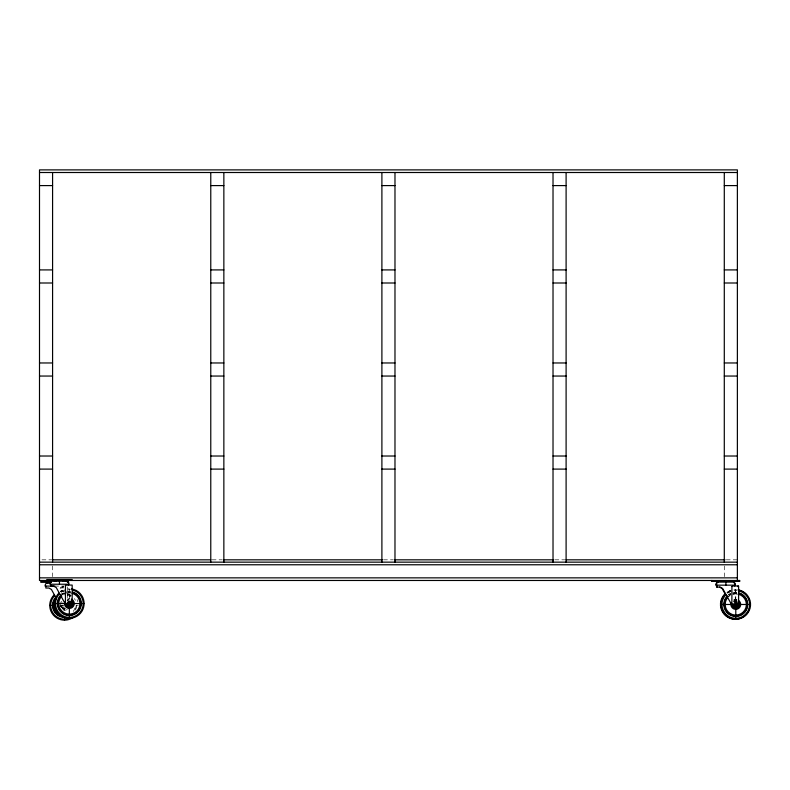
<?xml version="1.0" encoding="UTF-8"?>
<svg xmlns="http://www.w3.org/2000/svg" width="790" height="790" viewBox="0 0 790 790"><rect width="100%" height="100%" fill="white"/><g stroke="black" fill="none" stroke-linecap="round" stroke-linejoin="round"><path stroke-width="0.59" stroke-dasharray="3.95 2.96" d="M60.05 588.076L66.143 587.701M63.111 590.16L60.879 591.453A14.773 14.773 0 0 1 63.111 590.16L65.531 589.281M727.313 592.372L731.965 590.209A14.773 14.773 0 0 0 725.339 594.031M731.412 590.209L726.77 592.372A14.773 14.773 0 0 1 730.592 590.456M734.759 600.657L733.515 601.239A3.95 3.95 0 0 1 735.441 600.538L733.564 600.894A3.95 3.95 0 0 1 734.898 600.538L736.803 600.657A3.95 3.95 0 0 0 736.132 600.538M69.007 599.61L67.091 600.311A3.95 3.95 0 0 1 69.007 599.61L70.379 599.738A3.95 3.95 0 0 0 69.698 599.61M41.969 559.824L51.834 559.824M212.125 559.824L221.98 559.824M383.506 559.824L393.371 559.824M554.896 559.824L564.761 559.824M726.287 559.824L737.376 559.824M54.619 586.081L64.148 586.081A3.683 3.683 0 0 0 64.148 585.696M63.822 586.911L60.86 587.187L60.583 591.493M68.068 588.836L69.352 588.836L69.352 600.42M68.147 589.755L70.557 589.755M733.95 589.765L736.527 589.765M734.029 590.683L736.991 590.683M64.513 591.601L63.309 591.601A13.845 13.845 0 0 0 60.929 592.026M734.196 592.539L736.833 592.539M734.236 592.994L736.784 592.994M64.513 593.458L63.467 593.458A11.978 11.978 0 0 0 61.413 593.823M64.513 593.922L63.506 593.922A11.524 11.524 0 0 0 61.531 594.268M736.705 593.922L734.315 593.922A10.596 10.596 0 0 0 732.498 594.238M63.585 594.84L64.513 594.84M69.777 598.692L68.927 598.692A4.878 4.878 0 0 0 67.288 599.136M734.424 601.437A3.14 3.14 0 0 1 734.967 601.348L736.063 601.348A3.14 3.14 0 0 1 736.596 601.437M60.573 605.397L63.467 605.397M75.988 605.397L78.309 605.397M64.513 607.352L63.388 607.352L62.262 605.397M64.168 609.337A3.95 3.95 0 0 1 62.242 608.636L64.859 609.337A3.95 3.95 0 0 0 65.54 609.218M60.05 605.17L60.583 606.127L60.583 601.249M735.786 589.765L735.786 601.348M735.243 589.765L735.243 601.348M724.292 565.956L724.292 576.661M76.452 605.397L76.452 606.444A11.978 11.978 0 0 1 75.376 610.463M67.338 586.911L67.338 600.884M64.513 608.527L64.513 610.255M63.486 586.081L63.486 586.911M62.548 586.081L62.548 587.701M61.383 605.397L61.383 605.673A3.14 3.14 0 0 0 61.936 607.204M61.037 605.397L61.037 605.703A3.486 3.486 0 0 0 61.65 607.401M52.584 565.956L52.584 576.661M66.607 593.32A10.596 10.596 0 0 1 68.434 592.994L70.28 592.994A10.596 10.596 0 0 1 72.097 593.32M61.205 595.403A11.524 11.524 0 0 1 64.484 593.112M66.37 592.421A11.524 11.524 0 0 1 68.345 592.075L70.359 592.075A11.524 11.524 0 0 1 72.334 592.421M67.881 600.39A3.486 3.486 0 0 1 69.046 600.074L69.658 600.074A3.486 3.486 0 0 1 70.261 600.183M62.479 593.734A11.978 11.978 0 0 1 64.286 592.688M66.251 591.977A11.978 11.978 0 0 1 68.305 591.611L70.399 591.611A11.978 11.978 0 0 1 72.453 591.977M61.413 592.214A13.845 13.845 0 0 1 65.767 590.179M63.852 608.162A3.595 3.595 0 0 1 61.116 606.947M63.18 605.752A1.383 1.383 0 0 1 63.131 605.397M68.098 592.026A13.845 13.845 0 0 1 70.369 592.846M77.065 599.551A13.845 13.845 0 0 1 77.884 601.812M75.988 606.404A11.524 11.524 0 0 1 74.951 610.265M67.496 594.268A11.524 11.524 0 0 1 71.12 595.966M67.614 593.823A11.978 11.978 0 0 1 71.386 595.581M74.329 598.524A11.978 11.978 0 0 1 75.376 600.331M74.754 608.142A10.596 10.596 0 0 1 73.194 611.48M67.259 595.166A10.596 10.596 0 0 1 72.008 597.902M67.308 609.396A4.878 4.878 0 0 1 64.938 610.255L64.089 610.255A4.878 4.878 0 0 1 63.249 610.107M60.524 602.602A4.878 4.878 0 0 1 61.719 601.407M61.719 602.602A3.95 3.95 0 0 1 62.242 602.158M65.412 608.774A3.486 3.486 0 0 1 64.82 608.873L64.207 608.873A3.486 3.486 0 0 1 62.045 607.865M65.323 608.428A3.14 3.14 0 0 1 64.79 608.527L64.237 608.527A3.14 3.14 0 0 1 62.291 607.619M727.748 596.983A10.596 10.596 0 0 1 730.76 594.87M736.162 593.922A10.596 10.596 0 0 1 737.979 594.238M733.762 601.308A3.486 3.486 0 0 1 734.937 601.002L736.092 601.002A3.486 3.486 0 0 1 736.685 601.101M735.539 601.002A3.486 3.486 0 0 1 736.715 601.308M733.979 599.768A4.878 4.878 0 0 1 734.819 599.62L736.211 599.62A4.878 4.878 0 0 1 737.05 599.768M735.668 599.62A4.878 4.878 0 0 1 736.497 599.768M736.053 601.437A3.14 3.14 0 0 0 735.51 601.348A3.14 3.14 0 0 0 734.967 601.437M727.294 593.132A13.845 13.845 0 0 1 731.659 591.098M728.627 595.038A11.524 11.524 0 0 1 730.375 594.031M728.37 594.663A11.978 11.978 0 0 1 730.177 593.616M734.305 601.308A3.486 3.486 0 0 1 735.48 601.002M733.722 600.054A4.878 4.878 0 0 1 735.362 599.62M728.291 596.983A10.596 10.596 0 0 1 729.703 595.798M733.041 594.238A10.596 10.596 0 0 1 734.858 593.922M727.847 593.132A13.845 13.845 0 0 1 732.202 591.098M729.18 595.038A11.524 11.524 0 0 1 730.918 594.031M732.804 593.349A11.524 11.524 0 0 1 734.779 592.994M728.913 594.663A11.978 11.978 0 0 1 730.72 593.616M732.686 592.905A11.978 11.978 0 0 1 734.74 592.539M63.23 590.683L60.692 591.127A14.773 14.773 0 0 1 63.23 590.683M736.26 600.657L735.579 600.538A3.95 3.95 0 0 1 736.912 600.894L736.26 600.657M70.754 592.006L68.335 591.127A14.773 14.773 0 0 1 70.754 592.006M60.692 606.424L60.573 605.742A3.95 3.95 0 0 0 60.692 606.424"/><path stroke-width="1.19" d="M67.101 603.55L68.226 601.595L70.478 601.595L71.604 603.55L70.478 605.505L68.226 605.505L67.101 603.55L71.604 603.55M733.525 604.478L734.661 602.523L736.912 602.523L738.038 604.478L736.912 606.424L734.661 606.424L733.525 604.478L738.038 604.478M50.916 582.497L46.472 583.06A3.683 3.683 0 0 0 45.089 586.081L54.806 586.081M39.5 172.506L737.376 172.506M39.5 185.591L52.584 185.591M210.772 185.591L223.856 185.591M381.896 185.591L394.98 185.591M553.02 185.591L566.104 185.591M724.292 185.591L737.376 185.591M39.5 269.913L52.584 269.913M210.772 269.913L223.856 269.913M381.896 269.913L394.98 269.913M553.02 269.913L566.104 269.913M724.292 269.913L737.376 269.913M39.5 282.998L52.584 282.998M210.772 282.998L223.856 282.998M381.896 282.998L394.98 282.998M553.02 282.998L566.104 282.998M724.292 282.998L737.376 282.998M39.5 362.966L52.584 362.966M210.772 362.966L223.856 362.966M381.896 362.966L394.98 362.966M553.02 362.966L566.104 362.966M724.292 362.966L737.376 362.966M39.5 376.05L52.584 376.05M210.772 376.05L223.856 376.05M381.896 376.05L394.98 376.05M553.02 376.05L566.104 376.05M724.292 376.05L737.376 376.05M39.5 456.018L52.584 456.018M210.772 456.018L223.856 456.018M381.896 456.018L394.98 456.018M553.02 456.018L566.104 456.018M724.292 456.018L737.376 456.018M39.5 469.102L52.584 469.102M210.772 469.102L223.856 469.102M381.896 469.102L394.98 469.102M553.02 469.102L566.104 469.102M724.292 469.102L737.376 469.102M53.058 559.824L210.891 559.824M223.215 559.824L382.271 559.824M394.605 559.824L553.662 559.824M565.995 559.824L725.052 559.824M39.5 562.154L737.376 562.154M39.5 564.771L737.376 564.771M39.5 577.855L737.376 577.855M46.768 579.544L72.216 579.544M53.878 580.65L56.88 580.65M62.045 580.65L66.232 580.65M67.328 581.015L51.311 581.213A3.683 3.683 0 0 0 49.928 584.235L68.987 584.235A3.683 3.683 0 0 0 67.604 581.213L66.607 580.65M51.291 581.391L40.803 581.391L40.803 582.319L51.291 582.319M66.192 581.391L68.503 581.391L68.503 582.319L67.377 582.319M718.564 581.568L717.202 582.141A3.683 3.683 0 0 0 715.819 585.163L735.421 585.163A3.683 3.683 0 0 0 734.038 582.141L733.041 581.568L719.621 581.568M719.117 581.568L717.745 582.141A3.683 3.683 0 0 0 716.362 585.163M717.468 581.944L733.762 581.944M46.748 582.862L50.54 582.862M54.638 603.55L65.876 603.55M72.483 603.55L84.066 603.55M720.519 604.478L731.846 604.478M738.917 604.478L750.5 604.478M49.8 605.397L53.957 605.397M64.513 616.871L63.506 616.871A11.524 11.524 0 0 1 53.039 606.404L53.039 604.399A11.524 11.524 0 0 1 56.367 597.25M719.591 587.108L722.139 588.52L725.378 594.426M732.389 606.019L722.682 588.52L720.144 587.108L716.55 587.108L716.55 585.163M65.955 605.101L56.248 587.592L53.71 586.18L50.669 586.18L50.669 584.235M56.189 598.139L51.409 589.439L48.871 588.027L45.83 588.027L45.83 586.081M739.233 580.472L739.233 581.391M738.067 585.982L738.067 586.782M737.376 580.472L737.376 169.889L39.5 169.889L39.5 580.472L739.776 580.472L739.776 581.391L711.533 581.391L711.533 580.472M735.786 602.523L735.786 606.424M735.786 607.609L735.786 619.192M734.759 585.163L734.759 585.982M725.921 580.472L725.921 581.391M725.892 581.568L725.892 585.163M724.292 172.506L724.292 562.154M721.448 603.264L721.448 605.683M717.093 585.163L717.093 587.108M712.076 580.472L712.076 581.391M566.104 172.506L566.104 562.154M553.02 172.506L553.02 562.154M394.98 172.506L394.98 562.154M381.896 172.506L381.896 562.154M223.856 172.506L223.856 562.154M210.772 172.506L210.772 562.154M69.352 601.595L69.352 605.505M69.352 606.681L69.352 618.264M68.325 584.235L68.325 585.064M65.876 603.244L65.876 603.856A3.486 3.486 0 0 0 65.985 604.459M64.513 620.111L64.513 617.336L63.467 617.336A11.978 11.978 0 0 1 52.575 606.444L52.575 604.35A11.978 11.978 0 0 1 56.041 596.924M59.497 579.544L59.497 580.472M59.457 580.65L59.457 584.235M52.584 172.506L52.584 562.154M70.695 603.195A1.383 1.383 0 0 1 70.695 603.906M70.043 604.755A1.383 1.383 0 0 1 68.661 604.755M68.374 604.528A1.383 1.383 0 0 1 68.019 603.906M68.019 603.195A1.383 1.383 0 0 1 68.374 602.573M68.661 602.355A1.383 1.383 0 0 1 70.043 602.355M58.904 593.102A14.773 14.773 0 0 0 54.638 602.266L54.638 604.844A14.773 14.773 0 0 0 68.068 618.264L70.636 618.264A14.773 14.773 0 0 0 84.066 604.844L84.066 602.266A14.773 14.773 0 0 0 71.495 588.935M66.192 605.031A3.486 3.486 0 0 0 69.046 607.026L69.658 607.026A3.486 3.486 0 0 0 72.828 603.856L72.828 603.244A3.486 3.486 0 0 0 71.357 600.696M65.412 603.896A3.95 3.95 0 0 0 69.007 607.49L69.698 607.49A3.95 3.95 0 0 0 73.292 603.896L73.292 603.205A3.95 3.95 0 0 0 71.623 600.311M64.642 602.286A4.878 4.878 0 0 0 64.494 603.125L64.494 603.975A4.878 4.878 0 0 0 68.927 608.409L69.777 608.409A4.878 4.878 0 0 0 74.211 603.975L74.211 603.125A4.878 4.878 0 0 0 71.416 599.136M59.566 593.764A13.845 13.845 0 0 0 55.557 602.345L55.557 604.755A13.845 13.845 0 0 0 68.147 617.346L70.557 617.346A13.845 13.845 0 0 0 83.148 604.755L83.148 602.345A13.845 13.845 0 0 0 72.937 590.179M61.205 595.403A11.524 11.524 0 0 0 57.877 602.553L57.877 604.557A11.524 11.524 0 0 0 68.345 615.025L70.359 615.025A11.524 11.524 0 0 0 80.827 604.557L80.827 602.553A11.524 11.524 0 0 0 72.334 592.421M61.857 596.055A10.596 10.596 0 0 0 58.796 602.632L58.796 604.478A10.596 10.596 0 0 0 68.434 614.106L70.28 614.106A10.596 10.596 0 0 0 79.909 604.478L79.909 602.632A10.596 10.596 0 0 0 72.097 593.32M60.879 595.077A11.978 11.978 0 0 0 57.413 602.503L57.413 604.597A11.978 11.978 0 0 0 68.305 615.489L70.399 615.489A11.978 11.978 0 0 0 81.291 604.597L81.291 602.503A11.978 11.978 0 0 0 72.453 591.977M66.508 604.883A3.14 3.14 0 0 0 69.076 606.681L69.629 606.681A3.14 3.14 0 0 0 72.483 603.827L72.483 603.274A3.14 3.14 0 0 0 71.574 601.328M72.986 617.504A14.773 14.773 0 0 1 65.797 620.111L63.23 620.111A14.773 14.773 0 0 1 49.8 606.69L49.8 604.113A14.773 14.773 0 0 1 54.066 594.949M68.098 618.777A13.845 13.845 0 0 1 65.718 619.192L63.309 619.192A13.845 13.845 0 0 1 50.718 606.601L50.718 604.192A13.845 13.845 0 0 1 54.717 595.611M60.03 615.005A10.596 10.596 0 0 1 53.957 606.325L53.957 604.478A10.596 10.596 0 0 1 55.833 599.324M733.495 582.141A3.683 3.683 0 0 1 734.038 582.674M734.265 582.981A3.683 3.683 0 0 1 734.74 584.027M749.503 608.3A14.773 14.773 0 0 1 747.814 612.23M747.34 612.951A14.773 14.773 0 0 1 736.527 619.192M724.795 594.031A14.773 14.773 0 0 0 720.519 603.185L720.519 605.762A14.773 14.773 0 0 0 733.95 619.192L737.07 619.192A14.773 14.773 0 0 0 750.5 605.762L750.5 603.185A14.773 14.773 0 0 0 737.929 589.863M739.065 590.209A14.773 14.773 0 0 1 742.995 591.908M743.716 592.372A14.773 14.773 0 0 1 745.059 593.438M745.681 594.031A14.773 14.773 0 0 1 747.34 596.006M748.624 598.237A14.773 14.773 0 0 1 749.503 600.657M723.897 612.418A13.845 13.845 0 0 1 722.692 610.324M737.119 604.834A1.383 1.383 0 0 1 736.764 605.456M735.095 605.673A1.383 1.383 0 0 1 734.809 605.456M735.431 603.135A1.383 1.383 0 0 1 736.142 603.135M736.764 603.501A1.383 1.383 0 0 1 737.119 604.113M734.493 619.192A14.773 14.773 0 0 1 721.073 605.762L721.073 603.185A14.773 14.773 0 0 1 725.339 594.031M732.31 604.775A3.486 3.486 0 0 0 735.48 607.954L736.092 607.954A3.486 3.486 0 0 0 739.262 604.775L739.262 604.172A3.486 3.486 0 0 0 738.255 602.01M731.846 604.824A3.95 3.95 0 0 0 735.441 608.409L736.132 608.409A3.95 3.95 0 0 0 739.726 604.824L739.726 604.133A3.95 3.95 0 0 0 738.048 601.239M731.846 604.133A3.95 3.95 0 0 1 731.965 603.451M731.076 603.214A4.878 4.878 0 0 0 730.928 604.054L730.928 604.903A4.878 4.878 0 0 0 735.362 609.337L736.211 609.337A4.878 4.878 0 0 0 740.645 604.903L740.645 604.054A4.878 4.878 0 0 0 738.581 600.479M725.99 594.682A13.845 13.845 0 0 0 721.991 603.264L721.991 605.683A13.845 13.845 0 0 0 734.582 618.274L736.991 618.274A13.845 13.845 0 0 0 749.582 605.683L749.582 603.264A13.845 13.845 0 0 0 739.371 591.098M727.639 596.332A11.524 11.524 0 0 0 724.312 603.471L724.312 605.476A11.524 11.524 0 0 0 734.779 615.953L736.784 615.953A11.524 11.524 0 0 0 747.261 605.476L747.261 603.471A11.524 11.524 0 0 0 738.769 593.349M727.106 598.395A10.596 10.596 0 0 0 725.23 603.55L725.23 605.397A10.596 10.596 0 0 0 734.858 615.035L736.705 615.035A10.596 10.596 0 0 0 746.343 605.397L746.343 603.55A10.596 10.596 0 0 0 738.532 594.238M727.313 596.006A11.978 11.978 0 0 0 723.847 603.432L723.847 605.515A11.978 11.978 0 0 0 734.74 616.407L736.833 616.407A11.978 11.978 0 0 0 747.725 605.515L747.725 603.432A11.978 11.978 0 0 0 738.887 592.905M732.656 604.745A3.14 3.14 0 0 0 735.51 607.609L736.063 607.609A3.14 3.14 0 0 0 738.917 604.745L738.917 604.202A3.14 3.14 0 0 0 738.354 602.671M65.491 585.637L65.422 604.281A3.595 3.595 0 0 0 68.691 606.315L70.764 606.315A1.422 1.422 0 0 0 72.176 604.854L72.176 585.064L66.32 585.064L65.491 585.637M731.925 586.555L731.856 605.209A3.595 3.595 0 0 0 735.125 607.233L737.188 607.233A1.422 1.422 0 0 0 738.611 605.782L738.611 585.982L732.755 585.982L731.925 586.555"/></g></svg>
